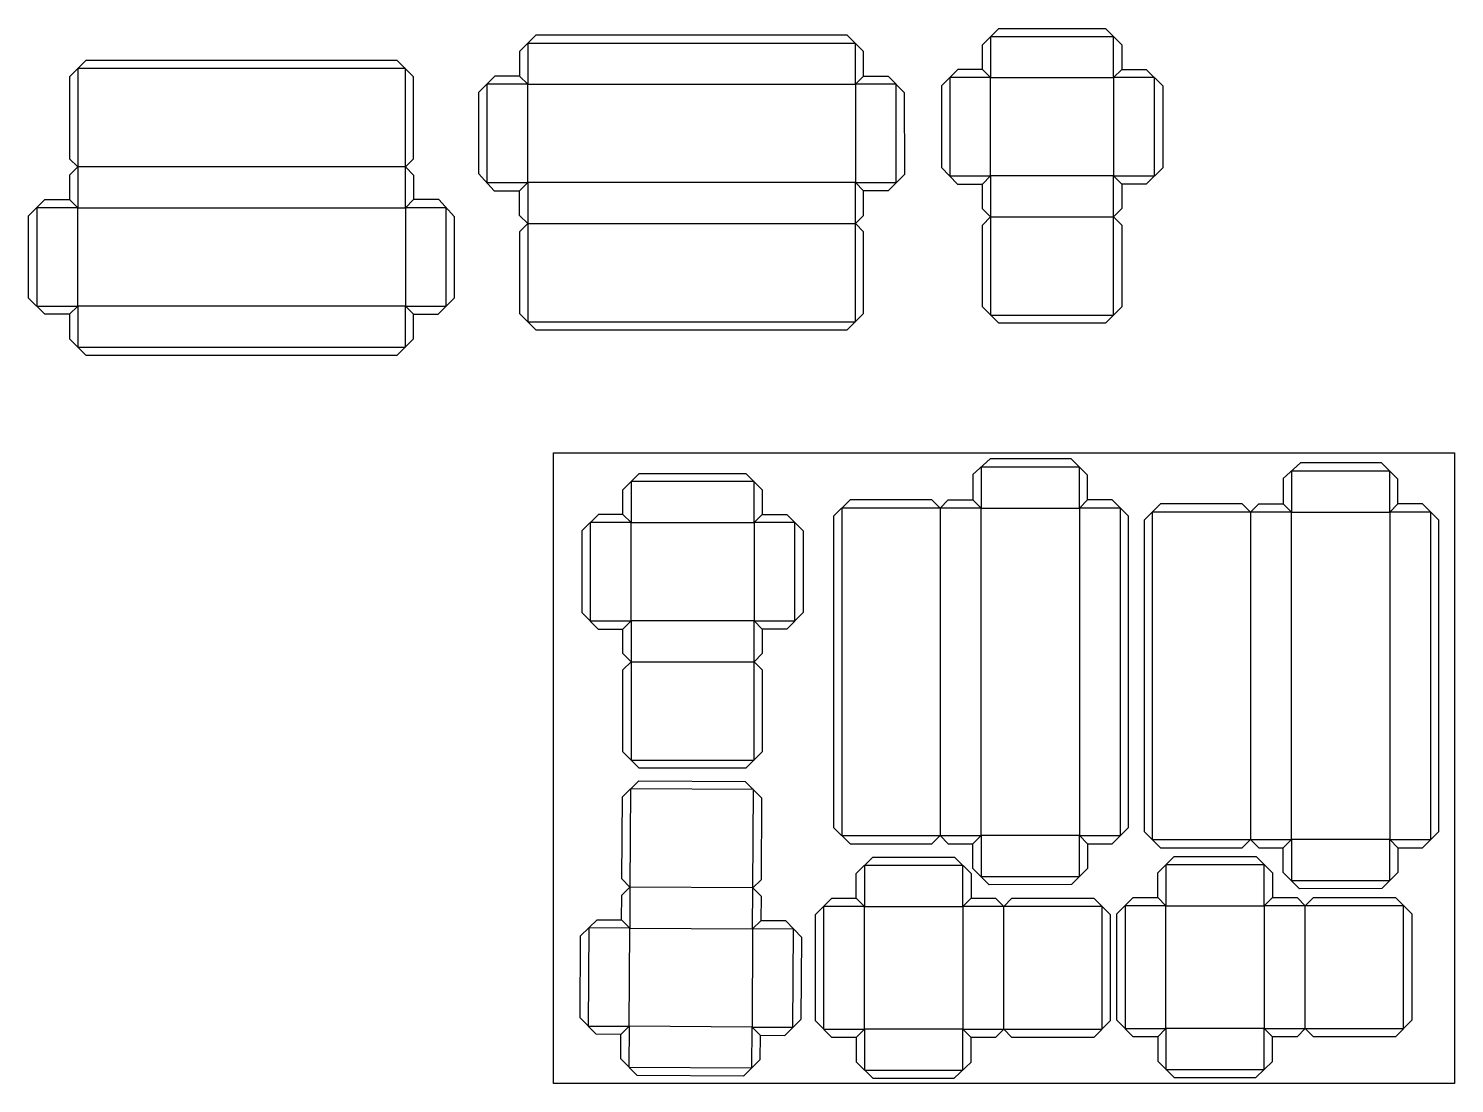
# Model space of a CAD drawing. Header units: millimetres. Extents: x 2186 to 3927, y 967 to 2256.
import ezdxf

# ---------------------------------------------------------------- set-up
doc = ezdxf.new("R2010")
doc.units = ezdxf.units.MM
doc.layers.add('Capa1', color=170, linetype='Continuous')

msp = doc.modelspace()

# ---------------------------------------------------------------- linework, layer by layer
for p, q in [((2645.8, 2206.6), (2245.8, 2206.6)), ((2245.8, 2206.6), (2245.8, 2086.6)), ((2645.8, 2086.6), (2645.8, 2206.6)), ((2795.1, 2017.4), (2795.1, 1897.4)), ((3195.1, 1897.4), (3195.1, 2017.4)), ((2795.1, 1897.4), (3195.1, 1897.4)), ((3298.6, 1669.9), (3178.6, 1669.9)), ((3178.6, 1669.9), (3178.6, 1269.9)), ((3677.5, 1665), (3557.5, 1665)), ((3557.5, 1665), (3557.5, 1265)), ((3178.6, 1269.9), (3298.6, 1269.9)), ((3557.5, 1265), (3677.5, 1265))]:
    msp.add_line(p, q)
for points in [[(3510.3, 2195.6), (3510.3, 2245.6), (3360.3, 2245.6), (3360.3, 2195.6), (3310.3, 2195.6), (3310.3, 2075.6), (3360.3, 2075.6), (3360.3, 2025.6), (3510.3, 2025.6), (3510.3, 2075.6), (3560.3, 2075.6), (3560.3, 2195.6)], [(3195.1, 2067.4), (3245.1, 2067.4), (3245.1, 2187.4), (3195.1, 2187.4), (3195.1, 2237.4), (2795.1, 2237.4), (2795.1, 2187.4), (2745.1, 2187.4), (2745.1, 2067.4), (2795.1, 2067.4), (2795.1, 2017.4), (3195.1, 2017.4)], [(3360.3, 2195.6), (3510.3, 2195.6), (3510.3, 2075.6), (3360.3, 2075.6)], [(3195.1, 2187.4), (3195.1, 2067.4), (2795.1, 2067.4), (2795.1, 2187.4)], [(2245.8, 2036.6), (2195.8, 2036.6), (2195.8, 1916.6), (2245.8, 1916.6), (2245.8, 1866.6), (2645.8, 1866.6), (2645.8, 1916.6), (2695.8, 1916.6), (2695.8, 2036.6), (2645.8, 2036.6), (2645.8, 2086.6), (2245.8, 2086.6)], [(2245.8, 1916.6), (2245.8, 2036.6), (2645.8, 2036.6), (2645.8, 1916.6)], [(2826.5, 1737.2), (3926.5, 1737.2), (3926.5, 967.2), (2826.5, 967.2)], [(3348.6, 1269.9), (3348.6, 1219.9), (3468.6, 1219.9), (3468.6, 1269.9), (3518.6, 1269.9), (3518.6, 1669.9), (3468.6, 1669.9), (3468.6, 1719.9), (3348.6, 1719.9), (3348.6, 1669.9), (3298.6, 1669.9), (3298.6, 1269.9)], [(3727.5, 1265), (3727.5, 1215), (3847.5, 1215), (3847.5, 1265), (3897.5, 1265), (3897.5, 1665), (3847.5, 1665), (3847.5, 1715), (3727.5, 1715), (3727.5, 1665), (3677.5, 1665), (3677.5, 1265)], [(3071.4, 1652.2), (3071.4, 1702.2), (2921.4, 1702.2), (2921.4, 1652.2), (2871.4, 1652.2), (2871.4, 1532.2), (2921.4, 1532.2), (2921.4, 1482.2), (3071.4, 1482.2), (3071.4, 1532.2), (3121.4, 1532.2), (3121.4, 1652.2)], [(3468.6, 1269.9), (3348.6, 1269.9), (3348.6, 1669.9), (3468.6, 1669.9)], [(3847.5, 1265), (3727.5, 1265), (3727.5, 1665), (3847.5, 1665)], [(2921.4, 1652.2), (3071.4, 1652.2), (3071.4, 1532.2), (2921.4, 1532.2)], [(3206.3, 1183.5), (3156.3, 1183.5), (3156.3, 1033.5), (3206.3, 1033.5), (3206.3, 983.5), (3326.3, 983.5), (3326.3, 1033.5), (3376.3, 1033.5), (3376.3, 1183.5), (3326.3, 1183.5), (3326.3, 1233.5), (3206.3, 1233.5)], [(3574.3, 1184.3), (3524.3, 1184.3), (3524.3, 1034.3), (3574.3, 1034.3), (3574.3, 984.3), (3694.3, 984.3), (3694.3, 1034.3), (3744.3, 1034.3), (3744.3, 1184.3), (3694.3, 1184.3), (3694.3, 1234.3), (3574.3, 1234.3)], [(2919, 1037), (2918.7, 987), (3068.7, 986.1), (3069, 1036.1), (3119, 1035.8), (3119.7, 1155.8), (3069.7, 1156.1), (3070, 1206.1), (2920, 1207), (2919.7, 1157), (2869.7, 1157.3), (2869, 1037.3)], [(3574.3, 1034.3), (3574.3, 1184.3), (3694.3, 1184.3), (3694.3, 1034.3)], [(3206.3, 1033.5), (3206.3, 1183.5), (3326.3, 1183.5), (3326.3, 1033.5)], [(3069, 1036.1), (2919, 1037), (2919.7, 1157), (3069.7, 1156.1)]]:
    msp.add_lwpolyline(points, close=True)
for points in [[(3360.3, 2025.6), (3360.3, 1905.6), (3510.3, 1905.6), (3510.3, 2025.6)], [(2921.4, 1482.2), (2921.4, 1362.2), (3071.4, 1362.2), (3071.4, 1482.2)], [(3070, 1206.1), (3070.8, 1326.1), (2920.8, 1327), (2920, 1207)], [(3744.3, 1034.3), (3864.3, 1034.3), (3864.3, 1184.3), (3744.3, 1184.3)], [(3376.3, 1033.5), (3496.3, 1033.5), (3496.3, 1183.5), (3376.3, 1183.5)]]:
    msp.add_lwpolyline(points)
at = {"layer": 'Capa1'}
for p, q in [((2655.8, 2076.6), (2655.8, 2046.6)), ((2785.1, 2027.4), (2785.1, 2057.4)), ((3308.6, 1679.9), (3338.6, 1679.9)), ((3687.5, 1675), (3717.5, 1675))]:
    msp.add_line(p, q, dxfattribs=at)
for points in [[(3205.1, 2197.4), (3205.1, 2227.4), (3185.1, 2247.4), (2805.1, 2247.4), (2785.1, 2227.4), (2785.1, 2197.4)], [(3360.3, 2195.6), (3350.3, 2205.6), (3350.3, 2235.6), (3370.3, 2255.6), (3500.3, 2255.6), (3520.3, 2235.6), (3520.3, 2205.6), (3510.3, 2195.6)], [(2655.8, 2076.6), (2645.8, 2086.6), (2655.8, 2096.6), (2655.8, 2196.6), (2635.8, 2216.6), (2255.8, 2216.6), (2235.8, 2196.6), (2235.8, 2096.6), (2245.8, 2086.6), (2235.8, 2076.6), (2235.8, 2046.6)], [(2795.1, 2187.4), (2785.1, 2197.4), (2755.1, 2197.4), (2735.1, 2177.4), (2735.1, 2078.4), (2754.2, 2057.4), (2785.1, 2057.4), (2795.1, 2067.4)], [(3195.1, 2187.4), (3205.1, 2197.4), (3235.1, 2197.4), (3254.9, 2177.6), (3255.1, 2077.4), (3235.1, 2057.4), (3205.1, 2057.4), (3195.1, 2067.4)], [(3350.3, 2205.6), (3320.3, 2205.6), (3300.3, 2185.6), (3300.3, 2085.9), (3320, 2065.6), (3350.3, 2065.6), (3360.3, 2075.6)], [(3520.3, 2205.6), (3550.3, 2205.6), (3570.3, 2185.6), (3570.3, 2085.6), (3550.3, 2065.6), (3520.3, 2065.6)], [(3510.3, 2075.6), (3520.3, 2065.6), (3520.3, 2035.6), (3510.3, 2025.6), (3520.3, 2015.6), (3520.3, 1915.6), (3500.3, 1895.6), (3370.3, 1895.6), (3350.3, 1915.6), (3350.3, 2015.6), (3360.3, 2025.6), (3350.3, 2035.5), (3350.3, 2065.6)], [(2785, 2027.4), (2795.1, 2017.4), (2785.1, 2007.4), (2785.1, 1907.4), (2805.1, 1887.4), (3185.1, 1887.4), (3205.1, 1907.4), (3205.1, 2007.4), (3195.1, 2017.4), (3205.1, 2027.4), (3205.1, 2057.4)], [(2245.8, 1916.6), (2235.8, 1906.6), (2205.8, 1906.6), (2185.9, 1926.4), (2185.8, 2026.6), (2205.8, 2046.6), (2235.8, 2046.6), (2245.8, 2036.6)], [(2645.8, 1916.6), (2655.8, 1906.6), (2685.8, 1906.6), (2705.8, 1926.6), (2705.8, 2025.6), (2686.7, 2046.6), (2655.8, 2046.6), (2645.8, 2036.6)], [(2235.8, 1906.6), (2235.8, 1876.6), (2255.8, 1856.6), (2635.8, 1856.6), (2655.8, 1876.6), (2655.8, 1906.6)], [(3468.6, 1669.9), (3478.6, 1679.9), (3478.6, 1709.9), (3458.6, 1729.9), (3359.6, 1729.9), (3338.6, 1710.8), (3338.6, 1679.9), (3348.6, 1669.9)], [(3847.5, 1665), (3857.5, 1675), (3857.5, 1705), (3837.5, 1725), (3738.5, 1725), (3717.5, 1705.9), (3717.5, 1675), (3727.5, 1665)], [(2921.4, 1652.2), (2911.4, 1662.2), (2911.4, 1692.2), (2931.4, 1712.2), (3061.4, 1712.2), (3081.4, 1692.2), (3081.4, 1662.2), (3071.4, 1652.2)], [(3308.6, 1679.9), (3298.6, 1669.9), (3288.6, 1679.9), (3188.6, 1679.9), (3168.6, 1659.9), (3168.6, 1279.9), (3188.6, 1259.9), (3288.6, 1259.9), (3298.6, 1269.9), (3308.6, 1259.9), (3338.6, 1259.9)], [(3478.6, 1259.9), (3508.6, 1259.9), (3528.6, 1279.9), (3528.6, 1659.9), (3508.6, 1679.9), (3478.6, 1679.9)], [(3687.6, 1675.1), (3677.5, 1665), (3667.5, 1675), (3567.5, 1675), (3547.6, 1655.1), (3547.5, 1275), (3567.5, 1255), (3667.5, 1255), (3677.5, 1265), (3687.5, 1255), (3717.5, 1255)], [(3857.5, 1255), (3887.5, 1255), (3907.5, 1275), (3907.5, 1655), (3887.5, 1675), (3857.5, 1675)], [(2911.4, 1662.2), (2881.4, 1662.2), (2861.4, 1642.2), (2861.4, 1542.5), (2881.1, 1522.2), (2911.4, 1522.2), (2921.4, 1532.2)], [(3081.4, 1662.2), (3111.4, 1662.2), (3131.4, 1642.2), (3131.4, 1542.2), (3111.4, 1522.2), (3081.4, 1522.2)], [(3071.4, 1532.2), (3081.4, 1522.2), (3081.4, 1492.2), (3071.4, 1482.2), (3081.4, 1472.2), (3081.4, 1372.2), (3061.4, 1352.2), (2931.4, 1352.2), (2911.4, 1372.2), (2911.4, 1472.2), (2921.4, 1482.2), (2911.4, 1492.1), (2911.4, 1522.2)], [(2919.7, 1157), (2909.8, 1167.1), (2910, 1197.1), (2920, 1207), (2910.1, 1217.1), (2910.7, 1317.1), (2930.8, 1336.9), (3060.8, 1336.1), (3080.7, 1316), (3080.1, 1216), (3070, 1206.1), (3080, 1196.1), (3079.8, 1166)], [(3468.6, 1269.9), (3478.6, 1259.9), (3478.6, 1229.9), (3458.8, 1210), (3358.6, 1209.9), (3338.6, 1229.9), (3338.6, 1259.9), (3348.6, 1269.9)], [(3847.5, 1265), (3857.5, 1255), (3857.5, 1225), (3837.7, 1205.2), (3737.5, 1205), (3717.5, 1225), (3717.5, 1255), (3727.5, 1265)], [(3196.3, 1193.5), (3196.3, 1223.5), (3216.3, 1243.5), (3316.3, 1243.5), (3336.3, 1223.5), (3336.3, 1193.5)], [(3564.3, 1194.3), (3564.3, 1224.3), (3584.3, 1244.3), (3684.3, 1244.3), (3704.3, 1224.3), (3704.3, 1194.3)], [(3206.3, 1033.5), (3196.3, 1023.5), (3166.3, 1023.5), (3146.3, 1043.5), (3146.3, 1173.5), (3166.3, 1193.5), (3196.3, 1193.5), (3206.3, 1183.5)], [(3326.3, 1183.5), (3336.3, 1193.5), (3366.3, 1193.5), (3376.3, 1183.5), (3386.3, 1193.5), (3486.3, 1193.5), (3506.3, 1173.5), (3506.3, 1043.5), (3486.3, 1023.5), (3386.3, 1023.5), (3376.3, 1033.5), (3366.4, 1023.5), (3336.3, 1023.5)], [(3574.3, 1034.3), (3564.3, 1024.3), (3534.3, 1024.3), (3514.3, 1044.3), (3514.3, 1174.3), (3534.3, 1194.3), (3564.3, 1194.3), (3574.3, 1184.3)], [(3694.3, 1184.3), (3704.3, 1194.3), (3734.3, 1194.3), (3744.3, 1184.3), (3754.3, 1194.3), (3854.3, 1194.3), (3874.3, 1174.3), (3874.3, 1044.3), (3854.3, 1024.3), (3754.3, 1024.3), (3744.3, 1034.3), (3734.4, 1024.3), (3704.3, 1024.3)], [(2908.9, 1027.1), (2878.9, 1027.3), (2859, 1047.4), (2859.7, 1147.4), (2879.8, 1167.2), (2909.8, 1167.1)], [(3078.9, 1026), (3108.9, 1025.8), (3129, 1045.7), (3129.6, 1145.4), (3110.1, 1165.8), (3079.8, 1166), (3069.7, 1156.1)], [(3069, 1036.1), (3078.9, 1026), (3078.7, 996), (3058.6, 976.2), (2928.6, 976.9), (2908.7, 997.1), (2908.9, 1027.1), (2919, 1037)], [(3196.3, 1023.5), (3196.3, 993.5), (3216.3, 973.5), (3315.9, 973.5), (3336.3, 993.2), (3336.3, 1023.5), (3326.3, 1033.5)], [(3564.3, 1024.3), (3564.3, 994.3), (3584.3, 974.3), (3684, 974.3), (3704.3, 993.9), (3704.3, 1024.3), (3694.3, 1034.3)]]:
    msp.add_lwpolyline(points, dxfattribs=at)

doc.saveas('drawing.dxf')
